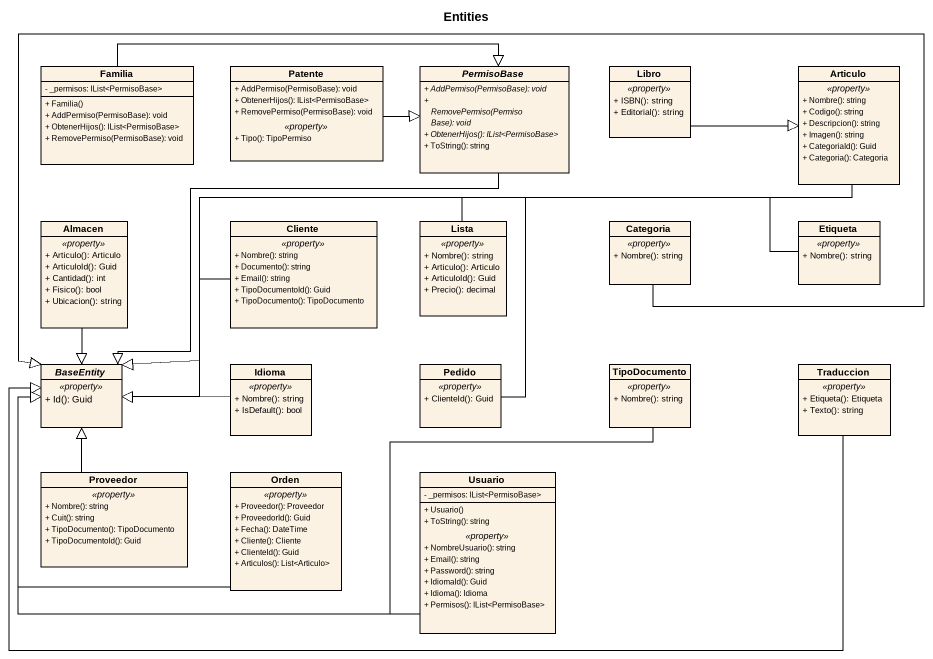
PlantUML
@startuml
title Entities
hide circle
hide empty members
skinparam classAttributeIconSize 0
class Familia {
  - _permisos: IList<PermisoBase>
  + Familia()
  + AddPermiso(PermisoBase): void
  + ObtenerHijos(): IList<PermisoBase>
  + RemovePermiso(PermisoBase): void
}
class Patente {
  + AddPermiso(PermisoBase): void
  + ObtenerHijos(): IList<PermisoBase>
  + RemovePermiso(PermisoBase): void
  .. <<property>> ..
  + Tipo(): TipoPermiso
}
abstract class PermisoBase {
  {abstract} + AddPermiso(PermisoBase): void
  {abstract} + RemovePermiso(PermisoBase): void
  {abstract} + ObtenerHijos(): IList<PermisoBase>
  + ToString(): string
}
class Libro {
  .. <<property>> ..
  + ISBN(): string
  + Editorial(): string
}
class Articulo {
  .. <<property>> ..
  + Nombre(): string
  + Codigo(): string
  + Descripcion(): string
  + Imagen(): string
  + CategoriaId(): Guid
  + Categoria(): Categoria
}
class Almacen {
  .. <<property>> ..
  + Articulo(): Articulo
  + ArticuloId(): Guid
  + Cantidad(): int
  + Fisico(): bool
  + Ubicacion(): string
}
class Cliente {
  .. <<property>> ..
  + Nombre(): string
  + Documento(): string
  + Email(): string
  + TipoDocumentoId(): Guid
  + TipoDocumento(): TipoDocumento
}
class Lista {
  .. <<property>> ..
  + Nombre(): string
  + Articulo(): Articulo
  + ArticuloId(): Guid
  + Precio(): decimal
}
class Categoria {
  .. <<property>> ..
  + Nombre(): string
}
class Etiqueta {
  .. <<property>> ..
  + Nombre(): string
}
abstract class BaseEntity {
  .. <<property>> ..
  + Id(): Guid
}
class Idioma {
  .. <<property>> ..
  + Nombre(): string
  + IsDefault(): bool
}
class Pedido {
  .. <<property>> ..
  + ClienteId(): Guid
}
class TipoDocumento {
  .. <<property>> ..
  + Nombre(): string
}
class Traduccion {
  .. <<property>> ..
  + Etiqueta(): Etiqueta
  + Texto(): string
}
class Proveedor {
  .. <<property>> ..
  + Nombre(): string
  + Cuit(): string
  + TipoDocumento(): TipoDocumento
  + TipoDocumentoId(): Guid
}
class Orden {
  .. <<property>> ..
  + Proveedor(): Proveedor
  + ProveedorId(): Guid
  + Fecha(): DateTime
  + Cliente(): Cliente
  + ClienteId(): Guid
  + Articulos(): List<Articulo>
}
class Usuario {
  - _permisos: IList<PermisoBase>
  --
  + Usuario()
  + ToString(): string
  .. <<property>> ..
  + NombreUsuario(): string
  + Email(): string
  + Password(): string
  + IdiomaId(): Guid
  + Idioma(): Idioma
  + Permisos(): IList<PermisoBase>
}
Familia -right-|> PermisoBase
Patente -right-|> PermisoBase
PermisoBase --|> BaseEntity
Libro -right-|> Articulo
Articulo -left-|> BaseEntity
Almacen --|> BaseEntity
Cliente -left-|> BaseEntity
Lista -left-|> BaseEntity
Categoria -left-|> BaseEntity
Etiqueta -left-|> BaseEntity
Idioma -left-|> BaseEntity
Pedido -left-|> BaseEntity
TipoDocumento -left-|> BaseEntity
Traduccion -left-|> BaseEntity
Proveedor -up-|> BaseEntity
Orden -up-|> BaseEntity
Usuario -left-|> BaseEntity
@enduml
